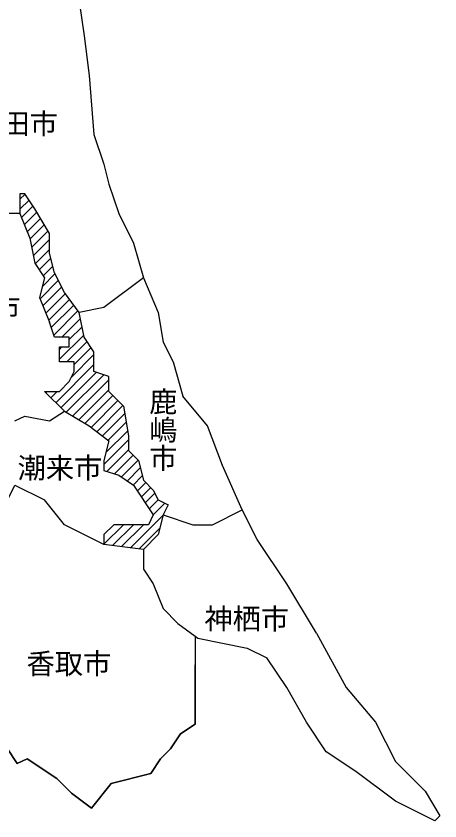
# Model space of a CAD drawing. Units: millimetres, scale not verified. Extents: x -156 to 120, y -157 to 165.
# Drawn here: x 60.4 to 120.4, y -145.6 to -31.5 of the extents above; entities that cross this region are included whole.
import ezdxf
from ezdxf.enums import TextEntityAlignment as Align

# ---------------------------------------------------------------- set-up
doc = ezdxf.new("R2010")
doc.units = ezdxf.units.MM
doc.header["$LTSCALE"] = 2
for name, color, linetype in [('0-0', 7, 'Continuous'), ('0-1', 3, 'Continuous'), ('0-4', 1, 'Continuous'), ('0-B', 1, 'Continuous'), ('0-F', 7, 'Continuous')]:
    doc.layers.add(name, color=color, linetype=linetype)
doc.styles.add('@ＭＳ 明朝', font='')
doc.styles.add('ＭＳ 明朝', font='')
doc.styles.get('@ＭＳ 明朝').set_extended_font_data('@MS Mincho')
doc.styles.get('ＭＳ 明朝').set_extended_font_data('MS Mincho')

msp = doc.modelspace()

# ---------------------------------------------------------------- linework, layer by layer
at = {"layer": '0-0'}
for p, q in [((60.946, -57.43), (61.674, -56.702)), ((60.946, -58.844), (62.24, -57.55)), ((61.174, -60.03), (62.805, -58.399)), ((61.578, -61.04), (63.351, -59.268)), ((61.982, -62.05), (63.881, -60.152)), ((62.37, -63.077), (64.411, -61.036)), ((62.605, -64.256), (64.942, -61.919)), ((62.841, -65.434), (65.146, -63.129)), ((63.119, -66.57), (65.146, -64.543)), ((63.685, -67.419), (65.326, -65.778)), ((64.251, -68.267), (65.608, -66.909)), ((64.138, -69.794), (65.921, -68.011)), ((63.815, -71.532), (66.393, -68.954)), ((64.219, -72.542), (66.864, -69.896)), ((64.623, -73.552), (67.361, -70.814)), ((65.027, -74.562), (67.967, -71.622)), ((65.395, -75.608), (68.573, -72.43)), ((65.749, -76.669), (69.179, -73.238)), ((66.871, -76.961), (69.517, -74.315)), ((67.946, -77.3), (69.753, -75.493)), ((66.546, -80.114), (69.988, -76.672)), ((66.546, -78.7), (66.885, -78.361)), ((67.614, -80.461), (70.473, -77.601)), ((68.646, -80.842), (71.039, -78.45)), ((68.25, -82.652), (71.446, -79.456)), ((66.051, -86.266), (71.446, -80.871)), ((66.758, -86.973), (71.764, -81.967)), ((67.52, -87.625), (72.825, -82.32)), ((68.404, -88.155), (73.546, -83.013)), ((69.288, -88.686), (73.546, -84.428)), ((64.637, -84.851), (64.828, -84.661)), ((65.344, -85.559), (66.242, -84.661)), ((70.172, -89.216), (74.137, -85.251)), ((71.029, -89.773), (74.844, -85.958)), ((71.837, -90.379), (75.551, -86.665)), ((72.646, -90.985), (75.821, -87.81)), ((73.454, -91.591), (76.023, -89.022)), ((73.129, -93.33), (76.225, -90.234)), ((72.846, -95.027), (76.346, -91.527)), ((73.282, -96.006), (76.346, -92.941)), ((74.342, -96.359), (76.994, -93.708)), ((75.312, -96.804), (77.701, -94.415)), ((76.16, -97.37), (78.011, -95.519)), ((77.009, -97.936), (78.294, -96.651)), ((77.587, -98.772), (78.772, -97.586)), ((78.153, -99.62), (79.479, -98.294)), ((78.718, -100.469), (80.073, -99.114)), ((79.284, -101.317), (80.544, -100.057)), ((79.838, -102.178), (81.485, -100.53)), ((76.6, -106.83), (81.239, -102.191)), ((72.846, -106.341), (75.626, -103.561)), ((74.086, -106.515), (77.041, -103.561)), ((75.343, -106.673), (78.455, -103.561)), ((77.857, -106.987), (80.767, -104.077))]:
    msp.add_line(p, q, dxfattribs=at)
at = {"layer": '0-0', "color": 1}
for p, q in [((85.782, -119.387), (85.782, -131.838)), ((85.782, -131.838), (83.682, -133.238)), ((83.682, -133.238), (82.282, -135.338)), ((80.882, -136.738), (82.282, -135.338)), ((79.482, -138.838), (80.882, -136.738))]:
    msp.add_line(p, q, dxfattribs=at)
at = {"layer": '0-0', "color": 3}
for p, q in [((85.782, -131.838), (85.782, -123.438)), ((83.682, -133.238), (85.782, -131.838)), ((82.282, -135.338), (83.682, -133.238)), ((60.582, -137.438), (59.182, -135.338)), ((82.282, -135.338), (80.882, -136.738)), ((61.982, -136.738), (60.582, -137.438)), ((66.182, -139.538), (61.982, -136.738)), ((80.882, -136.738), (79.482, -138.838)), ((79.482, -138.838), (73.882, -140.238)), ((68.282, -141.638), (66.182, -139.538)), ((73.882, -140.238), (71.082, -143.738)), ((71.082, -143.738), (68.282, -141.638))]:
    msp.add_line(p, q, dxfattribs=at)
at = {"layer": '0-0', "color": 1}
msp.add_lwpolyline([(39.582, -138.838), (40.282, -136.738), (42.382, -136.738), (44.482, -138.838), (47.282, -138.838), (49.382, -136.738), (50.782, -133.238), (53.582, -135.338), (54.982, -135.338), (57.082, -133.938), (59.182, -134.638), (59.182, -135.338), (60.582, -137.438), (61.982, -136.738), (66.182, -139.538), (68.282, -141.638), (71.082, -143.738), (73.882, -140.238), (79.482, -138.838)], dxfattribs=at)
at = {"layer": '0-1', "color": 1}
for p, q in [((69.346, -29.361), (70.046, -34.261)), ((70.046, -34.261), (70.746, -39.861)), ((70.746, -39.861), (71.446, -48.261)), ((71.446, -48.261), (72.846, -52.461)), ((74.946, -59.461), (77.046, -63.661)), ((77.046, -63.661), (78.446, -68.561)), ((78.446, -68.561), (80.546, -73.461)), ((80.546, -73.461), (81.246, -77.661)), ((81.246, -77.661), (82.646, -80.461)), ((82.646, -80.461), (84.046, -85.361)), ((87.546, -89.561), (84.046, -85.361)), ((89.646, -95.161), (87.546, -89.561)), ((92.446, -101.461), (89.646, -95.161)), ((102.946, -118.961), (107.146, -126.661)), ((107.146, -126.661), (111.346, -131.561)), ((111.346, -131.561), (114.146, -137.161)), ((114.146, -137.161), (118.346, -141.361)), ((118.346, -141.361), (120.446, -144.861)), ((120.446, -144.861), (119.746, -145.561))]:
    msp.add_line(p, q, dxfattribs=at)
at = {"layer": '0-1'}
for p, q in [((60.946, -56.661), (60.946, -59.461)), ((61.646, -56.661), (60.946, -56.661)), ((63.046, -58.761), (61.646, -56.661)), ((65.146, -62.261), (63.046, -58.761)), ((60.946, -59.461), (56.046, -59.461)), ((60.946, -59.461), (62.346, -62.961)), ((65.146, -65.061), (65.146, -62.261)), ((62.346, -62.961), (63.046, -66.461)), ((65.846, -67.861), (65.146, -65.061)), ((63.046, -66.461), (64.446, -68.561)), ((67.246, -70.661), (65.846, -67.861)), ((64.446, -68.561), (63.746, -71.361)), ((78.446, -68.561), (72.846, -72.761)), ((69.346, -73.461), (67.246, -70.661)), ((63.746, -71.361), (65.146, -74.861)), ((72.846, -72.761), (69.346, -73.461)), ((70.046, -76.961), (69.346, -73.461)), ((65.846, -76.961), (65.146, -74.861)), ((67.946, -76.961), (65.846, -76.961)), ((67.946, -78.361), (67.946, -76.961)), ((71.446, -79.061), (70.046, -76.961)), ((66.546, -78.361), (67.946, -78.361)), ((66.546, -80.461), (66.546, -78.361)), ((71.446, -81.861), (71.446, -79.061)), ((68.646, -80.461), (66.546, -80.461)), ((68.646, -81.861), (68.646, -80.461)), ((67.946, -83.261), (68.646, -81.861)), ((73.546, -82.561), (71.446, -81.861)), ((66.546, -84.661), (67.946, -83.261)), ((73.546, -84.661), (73.546, -82.561)), ((64.446, -84.661), (66.546, -84.661)), ((67.246, -87.461), (64.446, -84.661)), ((75.646, -86.761), (73.546, -84.661)), ((65.146, -88.861), (67.246, -87.461)), ((67.246, -87.461), (70.746, -89.561)), ((75.646, -86.761), (76.346, -90.961)), ((60.246, -88.861), (61.646, -88.161)), ((61.646, -88.161), (65.146, -88.861)), ((70.746, -89.561), (73.546, -91.661)), ((76.346, -90.961), (76.346, -93.061)), ((73.546, -91.661), (72.846, -94.461)), ((76.346, -93.061), (77.746, -94.461)), ((72.846, -94.461), (72.846, -95.861)), ((77.746, -94.461), (78.446, -97.261)), ((72.846, -95.861), (74.946, -96.561)), ((74.946, -96.561), (77.046, -97.961)), ((77.046, -97.961), (79.846, -102.161)), ((78.446, -97.261), (79.846, -98.661)), ((79.846, -98.661), (80.546, -100.061)), ((80.546, -100.061), (81.946, -100.761)), ((81.946, -100.761), (81.246, -102.161)), ((79.846, -102.161), (79.146, -103.561)), ((74.246, -103.561), (72.846, -104.961)), ((79.146, -103.561), (74.246, -103.561)), ((72.846, -104.961), (72.846, -106.361))]:
    msp.add_line(p, q, dxfattribs=at)
at = {"layer": '0-1', "color": 1}
for points in [[(72.846, -52.461), (73.546, -55.261), (74.946, -59.461)], [(102.946, -118.961), (98.746, -111.961), (94.546, -105.661), (92.446, -101.461)]]:
    msp.add_lwpolyline(points, dxfattribs=at)
at = {"layer": '0-4'}
for p, q in [((67.246, -103.561), (64.446, -100.061)), ((72.846, -106.361), (67.246, -103.561)), ((78.446, -107.061), (72.846, -106.361)), ((85.782, -119.387), (86.146, -119.661)), ((86.146, -119.661), (93.146, -121.061)), ((93.146, -121.061), (95.946, -122.461)), ((98.746, -126.661), (95.946, -122.461)), ((101.546, -131.561), (98.746, -126.661)), ((104.346, -135.761), (101.546, -131.561)), ((108.546, -138.561), (104.346, -135.761)), ((114.146, -142.761), (108.546, -138.561)), ((119.746, -145.561), (114.146, -142.761))]:
    msp.add_line(p, q, dxfattribs=at)
at = {"layer": '0-4', "color": 3}
for p, q in [((81.246, -102.161), (80.546, -104.961)), ((80.546, -104.961), (78.446, -107.061))]:
    msp.add_line(p, q, dxfattribs=at)
at = {"layer": '0-4'}
for points in [[(10.546, -119.661), (12.646, -118.261), (15.446, -116.861), (17.546, -115.461), (18.946, -115.461), (21.046, -116.861), (23.846, -116.861), (26.646, -116.161), (28.746, -114.761), (32.946, -109.161), (36.446, -108.461), (40.646, -107.061), (44.146, -107.061), (47.646, -106.361), (51.146, -104.261), (53.246, -106.361), (54.646, -108.461), (56.046, -109.161), (57.446, -108.461), (57.446, -105.661), (56.746, -102.161), (58.846, -100.761), (60.246, -97.961), (64.446, -100.061)], [(78.446, -107.061), (78.446, -109.861), (79.846, -111.961), (81.246, -115.461), (83.346, -117.561)]]:
    msp.add_lwpolyline(points, dxfattribs=at)
at = {"layer": '0-4', "color": 3}
msp.add_lwpolyline([(81.246, -102.161), (85.446, -103.561), (88.246, -103.561), (92.446, -101.461)], dxfattribs=at)
at = {"layer": '0-B'}
msp.add_line((83.346, -117.561), (85.782, -119.387), dxfattribs=at)

# ---------------------------------------------------------------- texts
at = {"layer": '0-F', "style": 'ＭＳ 明朝'}
for s, p in [('鉾田市', (54.334, -49.058)), ('行方市', (49.075, -75.141)), ('潮来市', (60.621, -97.862)), ('神栖市', (87.078, -119.26)), ('香取市', (61.889, -125.612))]:
    msp.add_text(s, height=2.933, dxfattribs=at).set_placement(p, align=Align.BOTTOM_LEFT)
at = {"layer": '0-F', "style": '@ＭＳ 明朝'}
msp.add_text('鹿嶋市', height=2.933, rotation=270, dxfattribs=at).set_placement((78.872, -84.08), align=Align.BOTTOM_LEFT)

doc.saveas('drawing.dxf')
